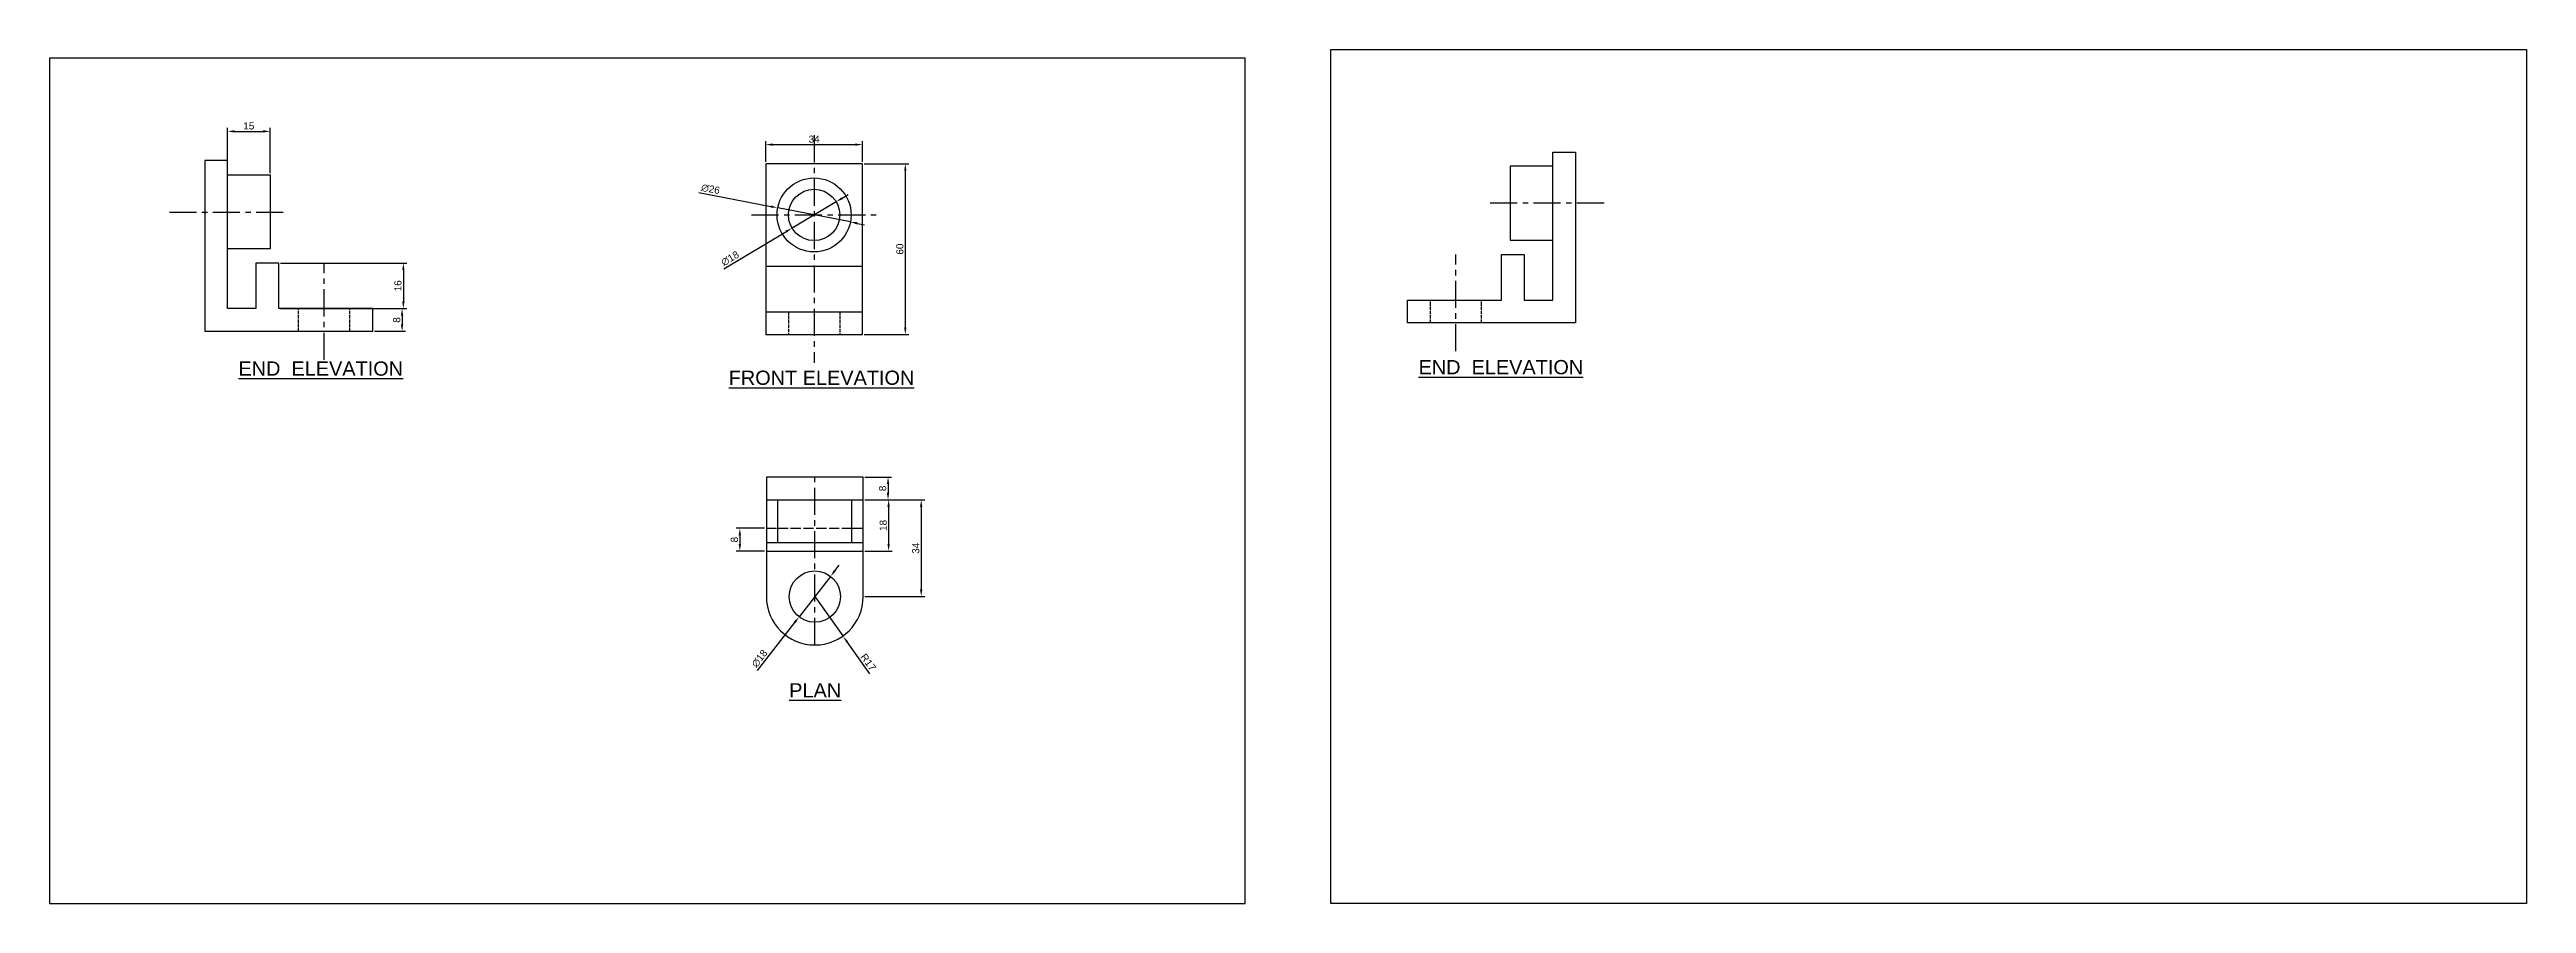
# Model space of a CAD drawing. Header units: millimetres. Extents: x 0 to 870, y 0 to 300.
import ezdxf

# ---------------------------------------------------------------- set-up
doc = ezdxf.new("R2010")
doc.units = ezdxf.units.MM
doc.linetypes.add('ACAD_ISO02W100', pattern=[15, 12, -3])
doc.linetypes.add('CENTER', pattern=[50.8, 31.75, -6.35, 6.35, -6.35])
for name, color, linetype in [('center lines', 50, 'Continuous'), ('dimensions', 4, 'Continuous'), ('hidden lines', 180, 'Continuous'), ('TEXT', 7, 'Continuous')]:
    doc.layers.add(name, color=color, linetype=linetype)
doc.layers.add('solid line', color=7, linetype='Continuous', lineweight=30)
doc.styles.get("Standard").update_dxf_attribs({"font": 'arial.ttf'})
doc.dimstyles.new('ISO-25', dxfattribs={"dimtxt": 2.5, "dimasz": 2.5, "dimexe": 1.25, "dimexo": 0.625, "dimtad": 1, "dimtxsty": 'Standard', "dimcen": 2.5, "dimadec": 0, "dimazin": 0, "dimtfac": 1, "dimtmove": 0, "dimatfit": 3, "dimfxl": 1, "dimarcsym": 0})

# ---------------------------------------------------------------- blocks, each defined once
blk = doc.blocks.new('*D1')
at = {"layer": 'Defpoints', "color": 0, "transparency": 16777216}
for p in [(285.55, 266.6), (251.55, 259.89), (285.55, 259.89)]:
    blk.add_point(p, dxfattribs=at)
at = {"layer": 'dimensions', "color": 0, "lineweight": -2, "transparency": 16777216}
for p, q in [((251.55, 260.52), (251.55, 267.85)), ((254.05, 266.6), (283.05, 266.6)), ((285.55, 260.52), (285.55, 267.85))]:
    blk.add_line(p, q, dxfattribs=at)
at = {"layer": 'dimensions', "color": 0, "transparency": 16777216}
for points in [[(254.05, 267.01), (254.05, 266.18), (251.55, 266.6)], [(283.05, 267.01), (283.05, 266.18), (285.55, 266.6)]]:
    blk.add_solid(points, dxfattribs=at)
at = {"layer": 'dimensions', "color": 0, "transparency": 16777216, "insert": (268.55, 268.5), "char_height": 2.5, "attachment_point": 5}
blk.add_mtext('34', dxfattribs=at)
blk = doc.blocks.new('*D2')
at = {"layer": 'Defpoints', "color": 0, "transparency": 16777216}
for p in [(285.55, 259.89), (285.55, 199.89), (300.58, 199.89)]:
    blk.add_point(p, dxfattribs=at)
at = {"layer": 'dimensions', "color": 0, "lineweight": -2, "transparency": 16777216}
for p, q in [((286.17, 259.89), (301.83, 259.89)), ((300.58, 257.39), (300.58, 202.39)), ((286.17, 199.89), (301.83, 199.89))]:
    blk.add_line(p, q, dxfattribs=at)
at = {"layer": 'dimensions', "color": 0, "transparency": 16777216}
for points in [[(300.17, 257.39), (301, 257.39), (300.58, 259.89)], [(300.17, 202.39), (301, 202.39), (300.58, 199.89)]]:
    blk.add_solid(points, dxfattribs=at)
at = {"layer": 'dimensions', "color": 0, "transparency": 16777216, "insert": (298.68, 229.89), "char_height": 2.5, "attachment_point": 5, "rotation": 90}
blk.add_mtext('60', dxfattribs=at)
blk = doc.blocks.new('*D3')
at = {"layer": 'Defpoints', "color": 0, "transparency": 16777216}
for p in [(285.79, 149.81), (285.79, 141.81), (294.52, 141.81)]:
    blk.add_point(p, dxfattribs=at)
at = {"layer": 'dimensions', "color": 0, "lineweight": -2, "transparency": 16777216}
for p, q in [((286.41, 149.81), (295.77, 149.81)), ((286.41, 141.81), (295.77, 141.81)), ((294.52, 147.31), (294.52, 144.31))]:
    blk.add_line(p, q, dxfattribs=at)
at = {"layer": 'dimensions', "color": 0, "transparency": 16777216}
for points in [[(294.1, 147.31), (294.94, 147.31), (294.52, 149.81)], [(294.1, 144.31), (294.94, 144.31), (294.52, 141.81)]]:
    blk.add_solid(points, dxfattribs=at)
at = {"layer": 'dimensions', "color": 0, "transparency": 16777216, "insert": (292.62, 145.81), "char_height": 2.5, "attachment_point": 5, "rotation": 90}
blk.add_mtext('8', dxfattribs=at)
blk = doc.blocks.new('*D4')
at = {"layer": 'Defpoints', "color": 0, "transparency": 16777216}
for p in [(285.79, 141.81), (285.79, 123.81), (294.72, 123.81)]:
    blk.add_point(p, dxfattribs=at)
at = {"layer": 'dimensions', "color": 0, "lineweight": -2, "transparency": 16777216}
for p, q in [((286.41, 141.81), (295.97, 141.81)), ((294.72, 139.31), (294.72, 126.31)), ((286.41, 123.81), (295.97, 123.81))]:
    blk.add_line(p, q, dxfattribs=at)
at = {"layer": 'dimensions', "color": 0, "transparency": 16777216}
for points in [[(294.3, 139.31), (295.14, 139.31), (294.72, 141.81)], [(294.3, 126.31), (295.14, 126.31), (294.72, 123.81)]]:
    blk.add_solid(points, dxfattribs=at)
at = {"layer": 'dimensions', "color": 0, "transparency": 16777216, "insert": (292.82, 132.81), "char_height": 2.5, "attachment_point": 5, "rotation": 90}
blk.add_mtext('18', dxfattribs=at)
blk = doc.blocks.new('*D5')
at = {"layer": 'Defpoints', "color": 0, "transparency": 16777216}
for p in [(285.79, 141.81), (285.79, 107.81), (306.16, 107.81)]:
    blk.add_point(p, dxfattribs=at)
at = {"layer": 'dimensions', "color": 0, "lineweight": -2, "transparency": 16777216}
for p, q in [((286.41, 141.81), (307.41, 141.81)), ((306.16, 139.31), (306.16, 110.31)), ((286.41, 107.81), (307.41, 107.81))]:
    blk.add_line(p, q, dxfattribs=at)
at = {"layer": 'dimensions', "color": 0, "transparency": 16777216}
for points in [[(305.75, 139.31), (306.58, 139.31), (306.16, 141.81)], [(305.75, 110.31), (306.58, 110.31), (306.16, 107.81)]]:
    blk.add_solid(points, dxfattribs=at)
at = {"layer": 'dimensions', "color": 0, "transparency": 16777216, "insert": (304.26, 124.81), "char_height": 2.5, "attachment_point": 5, "rotation": 90}
blk.add_mtext('34', dxfattribs=at)
blk = doc.blocks.new('*D6')
at = {"layer": 'Defpoints', "color": 0, "transparency": 16777216}
for p in [(251.79, 131.81), (242.46, 123.81), (251.79, 123.81)]:
    blk.add_point(p, dxfattribs=at)
at = {"layer": 'dimensions', "color": 0, "lineweight": -2, "transparency": 16777216}
for p, q in [((251.16, 131.81), (241.21, 131.81)), ((251.16, 123.81), (241.21, 123.81)), ((242.46, 129.31), (242.46, 126.31))]:
    blk.add_line(p, q, dxfattribs=at)
at = {"layer": 'dimensions', "color": 0, "transparency": 16777216}
for points in [[(242.04, 129.31), (242.87, 129.31), (242.46, 131.81)], [(242.04, 126.31), (242.87, 126.31), (242.46, 123.81)]]:
    blk.add_solid(points, dxfattribs=at)
at = {"layer": 'dimensions', "color": 0, "transparency": 16777216, "insert": (240.56, 127.81), "char_height": 2.5, "attachment_point": 5, "rotation": 90}
blk.add_mtext('8', dxfattribs=at)
blk = doc.blocks.new('*D7')
at = {"layer": 'Defpoints', "color": 0, "transparency": 16777216}
for p in [(77.5, 271.25), (62.5, 256), (77.5, 256)]:
    blk.add_point(p, dxfattribs=at)
at = {"layer": 'dimensions', "color": 0, "lineweight": -2, "transparency": 16777216}
for p, q in [((62.5, 256.62), (62.5, 272.5)), ((65, 271.25), (75, 271.25)), ((77.5, 256.62), (77.5, 272.5))]:
    blk.add_line(p, q, dxfattribs=at)
at = {"layer": 'dimensions', "color": 0, "transparency": 16777216}
for points in [[(65, 271.67), (65, 270.84), (62.5, 271.25)], [(75, 271.67), (75, 270.84), (77.5, 271.25)]]:
    blk.add_solid(points, dxfattribs=at)
at = {"layer": 'dimensions', "color": 0, "transparency": 16777216, "insert": (70, 273.15), "char_height": 2.5, "attachment_point": 5}
blk.add_mtext('15', dxfattribs=at)
blk = doc.blocks.new('*D8')
at = {"layer": 'Defpoints', "color": 0, "transparency": 16777216}
for p in [(113.5, 209), (113.5, 201), (123.83, 201)]:
    blk.add_point(p, dxfattribs=at)
at = {"layer": 'dimensions', "color": 0, "lineweight": -2, "transparency": 16777216}
for p, q in [((114.12, 209), (125.08, 209)), ((114.12, 201), (125.08, 201)), ((123.83, 206.5), (123.83, 203.5))]:
    blk.add_line(p, q, dxfattribs=at)
at = {"layer": 'dimensions', "color": 0, "transparency": 16777216}
for points in [[(123.41, 206.5), (124.25, 206.5), (123.83, 209)], [(123.41, 203.5), (124.25, 203.5), (123.83, 201)]]:
    blk.add_solid(points, dxfattribs=at)
at = {"layer": 'dimensions', "color": 0, "transparency": 16777216, "insert": (121.93, 205), "char_height": 2.5, "attachment_point": 5, "rotation": 90}
blk.add_mtext('8', dxfattribs=at)
blk = doc.blocks.new('*D9')
at = {"layer": 'Defpoints', "color": 0, "transparency": 16777216}
for p in [(80.5, 225), (80.5, 209), (124.28, 209)]:
    blk.add_point(p, dxfattribs=at)
at = {"layer": 'dimensions', "color": 0, "lineweight": -2, "transparency": 16777216}
for p, q in [((81.12, 225), (125.53, 225)), ((124.28, 222.5), (124.28, 211.5)), ((81.12, 209), (125.53, 209))]:
    blk.add_line(p, q, dxfattribs=at)
at = {"layer": 'dimensions', "color": 0, "transparency": 16777216}
for points in [[(123.86, 222.5), (124.69, 222.5), (124.28, 225)], [(123.86, 211.5), (124.69, 211.5), (124.28, 209)]]:
    blk.add_solid(points, dxfattribs=at)
at = {"layer": 'dimensions', "color": 0, "transparency": 16777216, "insert": (122.38, 217), "char_height": 2.5, "attachment_point": 5, "rotation": 90}
blk.add_mtext('16', dxfattribs=at)
blk = doc.blocks.new('*D10')
at = {"layer": 'Defpoints', "color": 0, "transparency": 16777216}
for p in [(268.79, 107.81), (278.68, 93.98)]:
    blk.add_point(p, dxfattribs=at)
at = {"layer": 'dimensions', "color": 0, "lineweight": -2, "transparency": 16777216}
for p, q in [((268.79, 107.81), (278.68, 93.98)), ((288.16, 80.73), (280.13, 91.95))]:
    blk.add_line(p, q, dxfattribs=at)
at = {"layer": 'dimensions', "color": 0, "transparency": 16777216}
blk.add_solid([(280.47, 92.19), (279.8, 91.71), (278.68, 93.98)], dxfattribs=at)
at = {"layer": 'dimensions', "color": 0, "transparency": 16777216, "insert": (287.59, 84.76), "char_height": 2.5, "attachment_point": 5, "rotation": 305.57724}
blk.add_mtext('R17', dxfattribs=at)
blk = doc.blocks.new('*D11')
at = {"layer": 'Defpoints', "color": 0, "transparency": 16777216}
for p in [(274.31, 114.92), (263.27, 100.7)]:
    blk.add_point(p, dxfattribs=at)
at = {"layer": 'dimensions', "color": 0, "lineweight": -2, "transparency": 16777216}
for p, q in [((274.31, 114.92), (263.27, 100.7)), ((275.84, 116.89), (277.38, 118.86)), ((248.64, 81.87), (261.73, 98.73))]:
    blk.add_line(p, q, dxfattribs=at)
at = {"layer": 'dimensions', "color": 0, "transparency": 16777216}
for points in [[(275.51, 117.15), (276.17, 116.63), (274.31, 114.92)], [(261.41, 98.98), (262.06, 98.47), (263.27, 100.7)]]:
    blk.add_solid(points, dxfattribs=at)
at = {"layer": 'dimensions', "color": 0, "transparency": 16777216, "insert": (249.4, 86.06), "char_height": 2.5, "attachment_point": 5, "rotation": 52.16109}
blk.add_mtext('∅18', dxfattribs=at)
blk = doc.blocks.new('*D12')
at = {"layer": 'Defpoints', "color": 0, "transparency": 16777216}
for p in [(276.27, 246.5), (260.82, 237.28)]:
    blk.add_point(p, dxfattribs=at)
at = {"layer": 'dimensions', "color": 0, "lineweight": -2, "transparency": 16777216}
for p, q in [((276.27, 246.5), (260.82, 237.28)), ((278.42, 247.78), (280.57, 249.06)), ((236.8, 222.96), (258.67, 236))]:
    blk.add_line(p, q, dxfattribs=at)
at = {"layer": 'dimensions', "color": 0, "transparency": 16777216}
for points in [[(278.21, 248.14), (278.64, 247.43), (276.27, 246.5)], [(258.45, 236.36), (258.88, 235.64), (260.82, 237.28)]]:
    blk.add_solid(points, dxfattribs=at)
at = {"layer": 'dimensions', "color": 0, "transparency": 16777216, "insert": (239.04, 226.59), "char_height": 2.5, "attachment_point": 5, "rotation": 30.81218}
blk.add_mtext('∅18', dxfattribs=at)
blk = doc.blocks.new('*D13')
at = {"layer": 'Defpoints', "color": 0, "transparency": 16777216}
for p in [(255.78, 244.38), (281.31, 239.41)]:
    blk.add_point(p, dxfattribs=at)
at = {"layer": 'dimensions', "color": 0, "lineweight": -2, "transparency": 16777216}
for p, q in [((228.08, 249.76), (253.33, 244.85)), ((281.31, 239.41), (255.78, 244.38)), ((283.76, 238.93), (286.21, 238.46))]:
    blk.add_line(p, q, dxfattribs=at)
at = {"layer": 'dimensions', "color": 0, "transparency": 16777216}
for points in [[(253.41, 245.26), (253.25, 244.44), (255.78, 244.38)], [(283.84, 239.34), (283.68, 238.53), (281.31, 239.41)]]:
    blk.add_solid(points, dxfattribs=at)
at = {"layer": 'dimensions', "color": 0, "transparency": 16777216, "insert": (232.17, 250.98), "char_height": 2.5, "attachment_point": 5, "rotation": 348.99387}
blk.add_mtext('∅26', dxfattribs=at)

msp = doc.modelspace()

# ---------------------------------------------------------------- linework, layer by layer
at = {"layer": 'center lines', "color": 2, "linetype": 'CENTER', "ltscale": 0.3}
for p, q in [((268.545, 269.893), (268.545, 189.893)), ((546, 246), (506, 246)), ((42.104, 242.894), (82.104, 242.894)), ((246.545, 241.893), (291.545, 241.893)), ((494, 194), (494, 228)), ((96.5, 191), (96.5, 225)), ((268.789, 90.808), (268.789, 149.808))]:
    msp.add_line(p, q, dxfattribs=at)
at = {"layer": 'hidden lines', "color": 5, "linetype": 'ACAD_ISO02W100', "ltscale": 0.1}
for p, q in [((87.5, 201), (87.5, 209)), ((105.5, 201), (105.5, 209)), ((485, 204), (485, 212)), ((503, 204), (503, 212)), ((259.545, 207.893), (259.545, 199.893)), ((277.545, 207.893), (277.545, 199.893))]:
    msp.add_line(p, q, dxfattribs=at)
at = {"layer": 'hidden lines', "linetype": 'ACAD_ISO02W100', "ltscale": 0.3}
msp.add_lwpolyline([(251.789, 131.808), (255.789, 131.808), (281.789, 131.808), (285.789, 131.808)], dxfattribs=at)
at = {"layer": 'solid line'}
for p, q in [((251.545, 223.893), (285.545, 223.893)), ((251.545, 207.893), (285.545, 207.893)), ((251.789, 141.808), (285.789, 141.808)), ((251.789, 126.808), (285.789, 126.808)), ((251.789, 123.808), (285.789, 123.808))]:
    msp.add_line(p, q, dxfattribs=at)
at = {"layer": 'solid line', "ltscale": 0.3}
for p, q in [((255.789, 126.808), (255.789, 141.808)), ((281.789, 126.808), (281.789, 141.808))]:
    msp.add_line(p, q, dxfattribs=at)
at = {"layer": 'solid line'}
for points in [[(420, 297), (0, 297), (0, 0), (420, 0)], [(450, 300), (870, 300), (870, 0), (450, 0)], [(54.5, 201), (113.5, 201), (113.5, 209), (80.5, 209), (80.5, 225), (72.5, 225), (72.5, 209), (62.5, 209), (62.5, 261), (54.5, 261)], [(536, 204), (477, 204), (477, 212), (510, 212), (510, 228), (518, 228), (518, 212), (528, 212), (528, 264), (536, 264)], [(285.545, 199.893), (285.545, 259.893), (251.545, 259.893), (251.545, 199.893)]]:
    msp.add_lwpolyline(points, close=True, dxfattribs=at)
for points in [[(62.5, 256), (77.5, 256), (77.5, 230), (62.5, 230)], [(528, 259), (513, 259), (513, 233), (528, 233)]]:
    msp.add_lwpolyline(points, dxfattribs=at)
msp.add_lwpolyline([(251.789, 149.808), (251.789, 107.808, 1), (285.789, 107.808), (285.789, 149.808)], format="xyb", close=True, dxfattribs=at)
for centre, radius in [((268.545, 241.893), 13), ((268.545, 241.893), 9), ((268.789, 107.808), 9)]:
    msp.add_circle(centre, radius, dxfattribs=at)

# ---------------------------------------------------------------- texts
at = {"layer": 'TEXT', "linetype": 'CENTER', "char_height": 5, "attachment_point": 1}
for s, width, heights, insert in [('\\pi20;{\\LEND  ELEVATION}', 84.36504, [23.338], (46.353, 190.424)), ('{\\LFRONT ELEVATION}', 101.38343, [0], (238.553, 187.198)), ('\\pi20;{\\LEND  ELEVATION}', 84.36504, [23.338], (460.855, 190.92)), ('{\\LPLAN}', 80, [0], (259.8, 77.388))]:
    msp.add_mtext_dynamic_manual_height_columns(s, width=width, gutter_width=12.5, heights=heights, dxfattribs=dict(at, insert=insert))

# ---------------------------------------------------------------- dimensions: what is measured, and where the dimension line sits
at = {"layer": 'dimensions'}
for base, p1, p2, picture, middle in [((77.5, 271.252), (62.5, 256), (77.5, 256), '*D7', (70, 273.153)), ((285.545, 266.595), (251.545, 259.893), (285.545, 259.893), '*D1', (268.545, 268.497))]:
    dim = msp.add_linear_dim(base=base, p1=p1, p2=p2, dimstyle='ISO-25', dxfattribs=at)
    dim.commit()
    dim.dimension.update_dxf_attribs({"geometry": picture, "text_midpoint": middle})
for p1, p2, picture, middle in [((281.306, 239.412), (255.784, 244.375), '*D13', (231.789, 249.042)), ((276.275, 246.503), (260.815, 237.283), '*D12', (240.047, 224.897)), ((274.31, 114.916), (263.268, 100.7), '*D11', (250.96, 84.855))]:
    dim = msp.add_diameter_dim_2p(p1=p1, p2=p2, dimstyle='ISO-25', dxfattribs=at)
    dim.commit()
    dim.dimension.update_dxf_attribs({"geometry": picture, "text_midpoint": middle, "dimtype": 163})
for base, p1, p2, picture, middle in [((300.583, 199.893), (285.545, 259.893), (285.545, 199.893), '*D2', (298.681, 229.893)), ((124.278, 209), (80.5, 225), (80.5, 209), '*D9', (122.377, 217)), ((123.831, 201), (113.5, 209), (113.5, 201), '*D8', (121.93, 205)), ((294.521, 141.808), (285.789, 149.808), (285.789, 141.808), '*D3', (292.62, 145.808)), ((294.72, 123.808), (285.789, 141.808), (285.789, 123.808), '*D4', (292.818, 132.808)), ((306.163, 107.808), (285.789, 141.808), (285.789, 107.808), '*D5', (304.261, 124.808)), ((242.458, 123.808), (251.789, 131.808), (251.789, 123.808), '*D6', (240.557, 127.808))]:
    dim = msp.add_linear_dim(base=base, p1=p1, p2=p2, angle=90, dimstyle='ISO-25', dxfattribs=at)
    dim.commit()
    dim.dimension.update_dxf_attribs({"geometry": picture, "text_midpoint": middle})
dim = msp.add_radius_dim(center=(268.789, 107.808), mpoint=(278.679, 93.981), dimstyle='ISO-25', dxfattribs=at)
dim.commit()
dim.dimension.update_dxf_attribs({"geometry": '*D10', "text_midpoint": (286.059, 83.664), "dimtype": 164})

doc.saveas('drawing.dxf')
